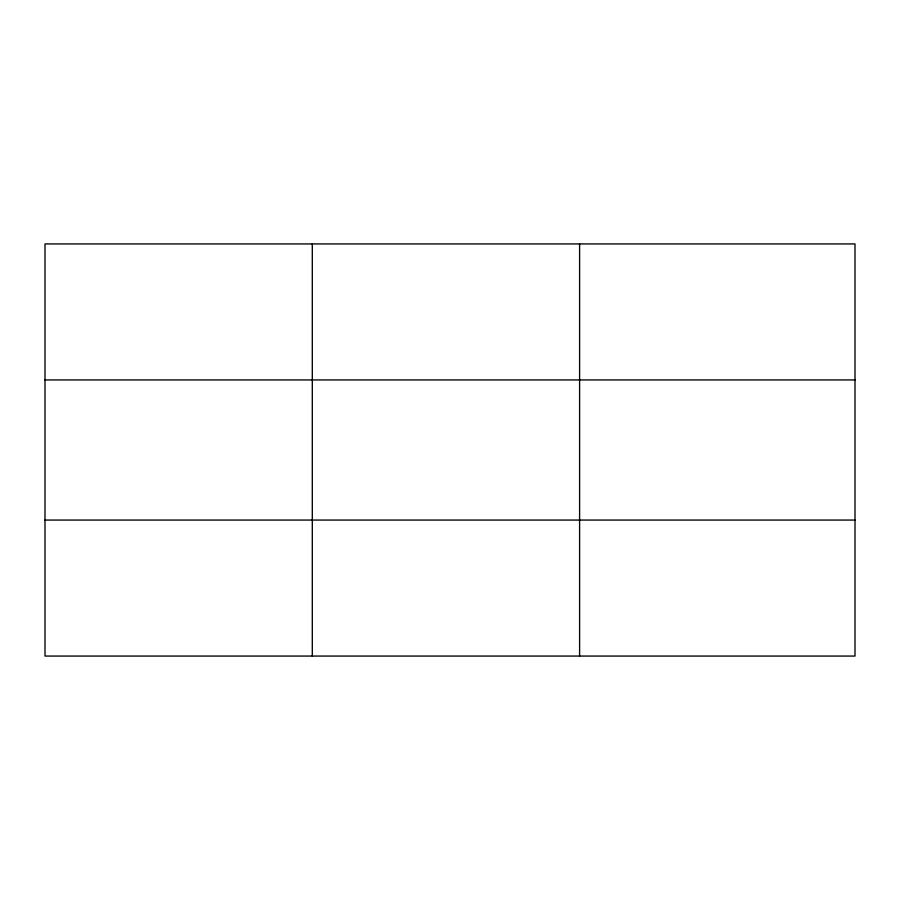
<?xml version="1.0" encoding="UTF-8"?>
<svg xmlns="http://www.w3.org/2000/svg" width="900" height="900" viewBox="0 0 900 900"><rect width="100%" height="100%" fill="white"/><g stroke="black" fill="none" stroke-linecap="round" stroke-linejoin="round"><path stroke-width="1.35" d="M312.3 656.066L312.3 243.934M579.6 656.066L579.6 243.934M855 520.065L855 656.066L45 656.066L45 243.934L855 243.934L855 520.065L45 520.065M45 379.935L855 379.935"/></g></svg>
